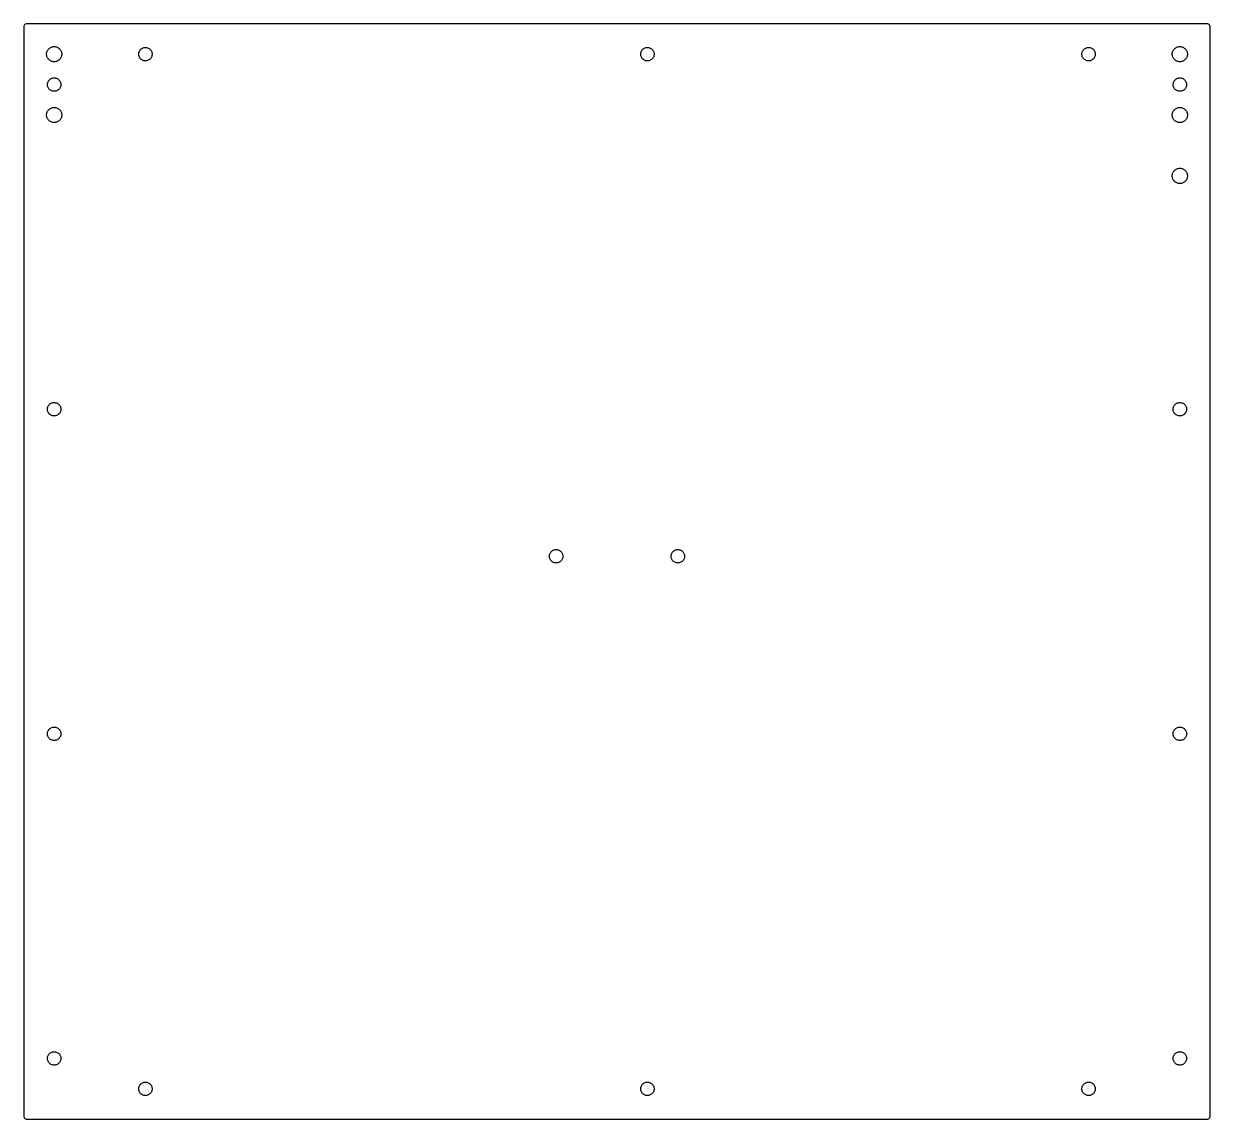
# Model space of a CAD drawing. Header units: metres. Extents: x -195 to 195, y -180 to 180.
import ezdxf

# ---------------------------------------------------------------- set-up
doc = ezdxf.new("R2010")
doc.units = ezdxf.units.M

msp = doc.modelspace()

# ---------------------------------------------------------------- linework, layer by layer
for p, q in [((-194.901, 179.434), (-194.975, 179.223)), ((-194.782, 179.623), (-194.901, 179.434)), ((-194.623, 179.782), (-194.782, 179.623)), ((-194.434, 179.901), (-194.623, 179.782)), ((-194.223, 179.975), (-194.434, 179.901)), ((-194, 180), (-194.223, 179.975)), ((194, 180), (-194, 180)), ((194.223, 179.975), (194, 180)), ((194.434, 179.901), (194.223, 179.975)), ((194.623, 179.782), (194.434, 179.901)), ((194.782, 179.623), (194.623, 179.782)), ((194.901, 179.434), (194.782, 179.623)), ((194.975, 179.223), (194.901, 179.434)), ((-194.975, 179.223), (-195, 179)), ((-195, 179), (-195, -179)), ((195, 179), (194.975, 179.223)), ((195, -179), (195, 179)), ((-187.023, 171.469), (-186.858, 171.673)), ((-186.858, 171.673), (-186.673, 171.858)), ((-186.673, 171.858), (-186.469, 172.023)), ((-186.469, 172.023), (-186.25, 172.165)), ((-186.25, 172.165), (-186.017, 172.284)), ((-186.017, 172.284), (-185.773, 172.378)), ((-185.773, 172.378), (-185.52, 172.445)), ((-185.52, 172.445), (-185.261, 172.486)), ((-185.261, 172.486), (-185, 172.5)), ((-185, 172.5), (-184.739, 172.486)), ((-184.739, 172.486), (-184.48, 172.445)), ((-184.48, 172.445), (-184.227, 172.378)), ((-184.227, 172.378), (-183.983, 172.284)), ((-183.983, 172.284), (-183.75, 172.165)), ((-183.75, 172.165), (-183.531, 172.023)), ((-183.531, 172.023), (-183.327, 171.858)), ((-183.327, 171.858), (-183.142, 171.673)), ((-183.142, 171.673), (-182.977, 171.469)), ((-156.556, 171.556), (-156.372, 171.72)), ((-156.372, 171.72), (-156.17, 171.863)), ((-156.17, 171.863), (-155.955, 171.982)), ((-155.955, 171.982), (-155.727, 172.077)), ((-155.727, 172.077), (-155.49, 172.145)), ((-155.49, 172.145), (-155.246, 172.186)), ((-155.246, 172.186), (-155, 172.2)), ((-155, 172.2), (-154.754, 172.186)), ((-154.754, 172.186), (-154.51, 172.145)), ((-154.51, 172.145), (-154.273, 172.077)), ((-154.273, 172.077), (-154.045, 171.982)), ((-154.045, 171.982), (-153.83, 171.863)), ((-153.83, 171.863), (-153.628, 171.72)), ((-153.628, 171.72), (-153.444, 171.556)), ((8.44435, 171.556), (8.62831, 171.72)), ((8.62831, 171.72), (8.82953, 171.863)), ((8.82953, 171.863), (9.04544, 171.982)), ((9.04544, 171.982), (9.27338, 172.077)), ((9.27338, 172.077), (9.51045, 172.145)), ((9.51045, 172.145), (9.75368, 172.186)), ((9.75368, 172.186), (10, 172.2)), ((10, 172.2), (10.2463, 172.186)), ((10.2463, 172.186), (10.4895, 172.145)), ((10.4895, 172.145), (10.7266, 172.077)), ((10.7266, 172.077), (10.9545, 171.982)), ((10.9545, 171.982), (11.1705, 171.863)), ((11.1705, 171.863), (11.3717, 171.72)), ((11.3717, 171.72), (11.5556, 171.556)), ((153.444, 171.556), (153.628, 171.72)), ((153.628, 171.72), (153.83, 171.863)), ((153.83, 171.863), (154.045, 171.982)), ((154.045, 171.982), (154.273, 172.077)), ((154.273, 172.077), (154.51, 172.145)), ((154.51, 172.145), (154.754, 172.186)), ((154.754, 172.186), (155, 172.2)), ((155, 172.2), (155.246, 172.186)), ((155.246, 172.186), (155.49, 172.145)), ((155.49, 172.145), (155.727, 172.077)), ((155.727, 172.077), (155.955, 171.982)), ((155.955, 171.982), (156.17, 171.863)), ((156.17, 171.863), (156.372, 171.72)), ((156.372, 171.72), (156.556, 171.556)), ((182.977, 171.469), (183.142, 171.673)), ((183.142, 171.673), (183.327, 171.858)), ((183.327, 171.858), (183.531, 172.023)), ((183.531, 172.023), (183.75, 172.165)), ((183.75, 172.165), (183.983, 172.284)), ((183.983, 172.284), (184.227, 172.378)), ((184.227, 172.378), (184.48, 172.445)), ((184.48, 172.445), (184.739, 172.486)), ((184.739, 172.486), (185, 172.5)), ((185, 172.5), (185.261, 172.486)), ((185.261, 172.486), (185.52, 172.445)), ((185.52, 172.445), (185.773, 172.378)), ((185.773, 172.378), (186.017, 172.284)), ((186.017, 172.284), (186.25, 172.165)), ((186.25, 172.165), (186.469, 172.023)), ((186.469, 172.023), (186.673, 171.858)), ((186.673, 171.858), (186.858, 171.673)), ((186.858, 171.673), (187.023, 171.469)), ((-187.5, 170), (-187.486, 170.261)), ((-187.486, 169.739), (-187.5, 170)), ((-187.486, 170.261), (-187.445, 170.52)), ((-187.445, 169.48), (-187.486, 169.739)), ((-187.445, 170.52), (-187.378, 170.773)), ((-187.378, 169.227), (-187.445, 169.48)), ((-187.378, 170.773), (-187.284, 171.017)), ((-187.284, 168.983), (-187.378, 169.227)), ((-187.284, 171.017), (-187.165, 171.25)), ((-187.165, 168.75), (-187.284, 168.983)), ((-187.165, 171.25), (-187.023, 171.469)), ((-187.023, 168.531), (-187.165, 168.75)), ((-186.858, 168.327), (-187.023, 168.531)), ((-186.673, 168.142), (-186.858, 168.327)), ((-186.469, 167.977), (-186.673, 168.142)), ((-186.25, 167.835), (-186.469, 167.977)), ((-186.017, 167.716), (-186.25, 167.835)), ((-185.773, 167.622), (-186.017, 167.716)), ((-183.983, 167.716), (-184.227, 167.622)), ((-183.75, 167.835), (-183.983, 167.716)), ((-183.531, 167.977), (-183.75, 167.835)), ((-183.327, 168.142), (-183.531, 167.977)), ((-183.142, 168.327), (-183.327, 168.142)), ((-182.977, 168.531), (-183.142, 168.327)), ((-182.977, 171.469), (-182.835, 171.25)), ((-182.835, 168.75), (-182.977, 168.531)), ((-182.835, 171.25), (-182.716, 171.017)), ((-182.716, 168.983), (-182.835, 168.75)), ((-182.716, 171.017), (-182.622, 170.773)), ((-182.622, 169.227), (-182.716, 168.983)), ((-182.622, 170.773), (-182.555, 170.52)), ((-182.555, 169.48), (-182.622, 169.227)), ((-182.555, 170.52), (-182.514, 170.261)), ((-182.514, 169.739), (-182.555, 169.48)), ((-182.514, 170.261), (-182.5, 170)), ((-182.5, 170), (-182.514, 169.739)), ((-157.2, 170), (-157.186, 170.246)), ((-157.186, 169.754), (-157.2, 170)), ((-157.186, 170.246), (-157.145, 170.49)), ((-157.145, 169.51), (-157.186, 169.754)), ((-157.145, 170.49), (-157.077, 170.727)), ((-157.077, 169.273), (-157.145, 169.51)), ((-157.077, 170.727), (-156.982, 170.955)), ((-156.982, 169.045), (-157.077, 169.273)), ((-156.982, 170.955), (-156.863, 171.17)), ((-156.863, 168.83), (-156.982, 169.045)), ((-156.863, 171.17), (-156.72, 171.372)), ((-156.72, 168.628), (-156.863, 168.83)), ((-156.72, 171.372), (-156.556, 171.556)), ((-156.556, 168.444), (-156.72, 168.628)), ((-156.372, 168.28), (-156.556, 168.444)), ((-156.17, 168.137), (-156.372, 168.28)), ((-155.955, 168.018), (-156.17, 168.137)), ((-155.727, 167.923), (-155.955, 168.018)), ((-155.49, 167.855), (-155.727, 167.923)), ((-155.246, 167.814), (-155.49, 167.855)), ((-155, 167.8), (-155.246, 167.814)), ((-154.754, 167.814), (-155, 167.8)), ((-154.51, 167.855), (-154.754, 167.814)), ((-154.273, 167.923), (-154.51, 167.855)), ((-154.045, 168.018), (-154.273, 167.923)), ((-153.83, 168.137), (-154.045, 168.018)), ((-153.628, 168.28), (-153.83, 168.137)), ((-153.444, 168.444), (-153.628, 168.28)), ((-153.444, 171.556), (-153.28, 171.372)), ((-153.28, 168.628), (-153.444, 168.444)), ((-153.28, 171.372), (-153.137, 171.17)), ((-153.137, 168.83), (-153.28, 168.628)), ((-153.137, 171.17), (-153.018, 170.955)), ((-153.018, 169.045), (-153.137, 168.83)), ((-153.018, 170.955), (-152.923, 170.727)), ((-152.923, 169.273), (-153.018, 169.045)), ((-152.923, 170.727), (-152.855, 170.49)), ((-152.855, 169.51), (-152.923, 169.273)), ((-152.855, 170.49), (-152.814, 170.246)), ((-152.814, 169.754), (-152.855, 169.51)), ((-152.814, 170.246), (-152.8, 170)), ((-152.8, 170), (-152.814, 169.754)), ((7.79999, 170), (7.81383, 170.246)), ((7.81383, 169.754), (7.79999, 170)), ((7.81383, 170.246), (7.85515, 170.49)), ((7.85515, 169.51), (7.81383, 169.754)), ((7.85515, 170.49), (7.92345, 170.727)), ((7.92345, 169.273), (7.85515, 169.51)), ((7.92345, 170.727), (8.01787, 170.955)), ((8.01787, 169.045), (7.92345, 169.273)), ((8.01787, 170.955), (8.13719, 171.17)), ((8.13719, 168.83), (8.01787, 169.045)), ((8.13719, 171.17), (8.27997, 171.372)), ((8.27997, 168.628), (8.13719, 168.83)), ((8.27997, 171.372), (8.44435, 171.556)), ((8.44435, 168.444), (8.27997, 168.628)), ((8.62831, 168.28), (8.44435, 168.444)), ((8.82953, 168.137), (8.62831, 168.28)), ((9.04544, 168.018), (8.82953, 168.137)), ((9.27338, 167.923), (9.04544, 168.018)), ((9.51045, 167.855), (9.27338, 167.923)), ((9.75368, 167.814), (9.51045, 167.855)), ((10, 167.8), (9.75368, 167.814)), ((10.2463, 167.814), (10, 167.8)), ((10.4895, 167.855), (10.2463, 167.814)), ((10.7266, 167.923), (10.4895, 167.855)), ((10.9545, 168.018), (10.7266, 167.923)), ((11.1705, 168.137), (10.9545, 168.018)), ((11.3717, 168.28), (11.1705, 168.137)), ((11.5556, 168.444), (11.3717, 168.28)), ((11.5556, 171.556), (11.72, 171.372)), ((11.72, 168.628), (11.5556, 168.444)), ((11.72, 171.372), (11.8628, 171.17)), ((11.8628, 168.83), (11.72, 168.628)), ((11.8628, 171.17), (11.9821, 170.955)), ((11.9821, 169.045), (11.8628, 168.83)), ((11.9821, 170.955), (12.0765, 170.727)), ((12.0765, 169.273), (11.9821, 169.045)), ((12.0765, 170.727), (12.1448, 170.49)), ((12.1448, 169.51), (12.0765, 169.273)), ((12.1448, 170.49), (12.1862, 170.246)), ((12.1862, 169.754), (12.1448, 169.51)), ((12.1862, 170.246), (12.2, 170)), ((12.2, 170), (12.1862, 169.754)), ((152.8, 170), (152.814, 170.246)), ((152.814, 169.754), (152.8, 170)), ((152.814, 170.246), (152.855, 170.49)), ((152.855, 169.51), (152.814, 169.754)), ((152.855, 170.49), (152.923, 170.727)), ((152.923, 169.273), (152.855, 169.51)), ((152.923, 170.727), (153.018, 170.955)), ((153.018, 169.045), (152.923, 169.273)), ((153.018, 170.955), (153.137, 171.17)), ((153.137, 168.83), (153.018, 169.045)), ((153.137, 171.17), (153.28, 171.372)), ((153.28, 168.628), (153.137, 168.83)), ((153.28, 171.372), (153.444, 171.556)), ((153.444, 168.444), (153.28, 168.628)), ((153.628, 168.28), (153.444, 168.444)), ((153.83, 168.137), (153.628, 168.28)), ((154.045, 168.018), (153.83, 168.137)), ((154.273, 167.923), (154.045, 168.018)), ((154.51, 167.855), (154.273, 167.923)), ((154.754, 167.814), (154.51, 167.855)), ((155, 167.8), (154.754, 167.814)), ((155.246, 167.814), (155, 167.8)), ((155.49, 167.855), (155.246, 167.814)), ((155.727, 167.923), (155.49, 167.855)), ((155.955, 168.018), (155.727, 167.923)), ((156.17, 168.137), (155.955, 168.018)), ((156.372, 168.28), (156.17, 168.137)), ((156.556, 168.444), (156.372, 168.28)), ((156.556, 171.556), (156.72, 171.372)), ((156.72, 168.628), (156.556, 168.444)), ((156.72, 171.372), (156.863, 171.17)), ((156.863, 168.83), (156.72, 168.628)), ((156.863, 171.17), (156.982, 170.955)), ((156.982, 169.045), (156.863, 168.83)), ((156.982, 170.955), (157.077, 170.727)), ((157.077, 169.273), (156.982, 169.045)), ((157.077, 170.727), (157.145, 170.49)), ((157.145, 169.51), (157.077, 169.273)), ((157.145, 170.49), (157.186, 170.246)), ((157.186, 169.754), (157.145, 169.51)), ((157.186, 170.246), (157.2, 170)), ((157.2, 170), (157.186, 169.754)), ((182.5, 170), (182.514, 170.261)), ((182.514, 169.739), (182.5, 170)), ((182.514, 170.261), (182.555, 170.52)), ((182.555, 169.48), (182.514, 169.739)), ((182.555, 170.52), (182.622, 170.773)), ((182.622, 169.227), (182.555, 169.48)), ((182.622, 170.773), (182.716, 171.017)), ((182.716, 168.983), (182.622, 169.227)), ((182.716, 171.017), (182.835, 171.25)), ((182.835, 168.75), (182.716, 168.983)), ((182.835, 171.25), (182.977, 171.469)), ((182.977, 168.531), (182.835, 168.75)), ((183.142, 168.327), (182.977, 168.531)), ((183.327, 168.142), (183.142, 168.327)), ((183.531, 167.977), (183.327, 168.142)), ((183.75, 167.835), (183.531, 167.977)), ((183.983, 167.716), (183.75, 167.835)), ((184.227, 167.622), (183.983, 167.716)), ((186.017, 167.716), (185.773, 167.622)), ((186.25, 167.835), (186.017, 167.716)), ((186.469, 167.977), (186.25, 167.835)), ((186.673, 168.142), (186.469, 167.977)), ((186.858, 168.327), (186.673, 168.142)), ((187.023, 168.531), (186.858, 168.327)), ((187.023, 171.469), (187.165, 171.25)), ((187.165, 168.75), (187.023, 168.531)), ((187.165, 171.25), (187.284, 171.017)), ((187.284, 168.983), (187.165, 168.75)), ((187.284, 171.017), (187.378, 170.773)), ((187.378, 169.227), (187.284, 168.983)), ((187.378, 170.773), (187.445, 170.52)), ((187.445, 169.48), (187.378, 169.227)), ((187.445, 170.52), (187.486, 170.261)), ((187.486, 169.739), (187.445, 169.48)), ((187.486, 170.261), (187.5, 170)), ((187.5, 170), (187.486, 169.739)), ((-185.52, 167.555), (-185.773, 167.622)), ((-185.261, 167.514), (-185.52, 167.555)), ((-185, 167.5), (-185.261, 167.514)), ((-184.739, 167.514), (-185, 167.5)), ((-184.48, 167.555), (-184.739, 167.514)), ((-184.227, 167.622), (-184.48, 167.555)), ((184.48, 167.555), (184.227, 167.622)), ((184.739, 167.514), (184.48, 167.555)), ((185, 167.5), (184.739, 167.514)), ((185.261, 167.514), (185, 167.5)), ((185.52, 167.555), (185.261, 167.514)), ((185.773, 167.622), (185.52, 167.555)), ((-187.2, 160), (-187.186, 160.246)), ((-187.186, 159.754), (-187.2, 160)), ((-187.186, 160.246), (-187.145, 160.49)), ((-187.145, 160.49), (-187.077, 160.727)), ((-187.077, 160.727), (-186.982, 160.955)), ((-186.982, 160.955), (-186.863, 161.17)), ((-186.863, 161.17), (-186.72, 161.372)), ((-186.72, 161.372), (-186.556, 161.556)), ((-186.556, 161.556), (-186.372, 161.72)), ((-186.372, 161.72), (-186.17, 161.863)), ((-186.17, 161.863), (-185.955, 161.982)), ((-185.955, 161.982), (-185.727, 162.077)), ((-185.727, 162.077), (-185.49, 162.145)), ((-185.49, 162.145), (-185.246, 162.186)), ((-185.246, 162.186), (-185, 162.2)), ((-185, 162.2), (-184.754, 162.186)), ((-184.754, 162.186), (-184.51, 162.145)), ((-184.51, 162.145), (-184.273, 162.077)), ((-184.273, 162.077), (-184.045, 161.982)), ((-184.045, 161.982), (-183.83, 161.863)), ((-183.83, 161.863), (-183.628, 161.72)), ((-183.628, 161.72), (-183.444, 161.556)), ((-183.444, 161.556), (-183.28, 161.372)), ((-183.28, 161.372), (-183.137, 161.17)), ((-183.137, 161.17), (-183.018, 160.955)), ((-183.018, 160.955), (-182.923, 160.727)), ((-182.923, 160.727), (-182.855, 160.49)), ((-182.855, 160.49), (-182.814, 160.246)), ((-182.814, 160.246), (-182.8, 160)), ((-182.8, 160), (-182.814, 159.754)), ((182.8, 160), (182.814, 160.246)), ((182.814, 159.754), (182.8, 160)), ((182.814, 160.246), (182.855, 160.49)), ((182.855, 160.49), (182.923, 160.727)), ((182.923, 160.727), (183.018, 160.955)), ((183.018, 160.955), (183.137, 161.17)), ((183.137, 161.17), (183.28, 161.372)), ((183.28, 161.372), (183.444, 161.556)), ((183.444, 161.556), (183.628, 161.72)), ((183.628, 161.72), (183.83, 161.863)), ((183.83, 161.863), (184.045, 161.982)), ((184.045, 161.982), (184.273, 162.077)), ((184.273, 162.077), (184.51, 162.145)), ((184.51, 162.145), (184.754, 162.186)), ((184.754, 162.186), (185, 162.2)), ((185, 162.2), (185.246, 162.186)), ((185.246, 162.186), (185.49, 162.145)), ((185.49, 162.145), (185.727, 162.077)), ((185.727, 162.077), (185.955, 161.982)), ((185.955, 161.982), (186.17, 161.863)), ((186.17, 161.863), (186.372, 161.72)), ((186.372, 161.72), (186.556, 161.556)), ((186.556, 161.556), (186.72, 161.372)), ((186.72, 161.372), (186.863, 161.17)), ((186.863, 161.17), (186.982, 160.955)), ((186.982, 160.955), (187.077, 160.727)), ((187.077, 160.727), (187.145, 160.49)), ((187.145, 160.49), (187.186, 160.246)), ((187.186, 160.246), (187.2, 160)), ((187.2, 160), (187.186, 159.754)), ((-187.145, 159.51), (-187.186, 159.754)), ((-187.077, 159.273), (-187.145, 159.51)), ((-186.982, 159.045), (-187.077, 159.273)), ((-186.863, 158.83), (-186.982, 159.045)), ((-186.72, 158.628), (-186.863, 158.83)), ((-186.556, 158.444), (-186.72, 158.628)), ((-186.372, 158.28), (-186.556, 158.444)), ((-186.17, 158.137), (-186.372, 158.28)), ((-185.955, 158.018), (-186.17, 158.137)), ((-185.727, 157.923), (-185.955, 158.018)), ((-185.49, 157.855), (-185.727, 157.923)), ((-185.246, 157.814), (-185.49, 157.855)), ((-185, 157.8), (-185.246, 157.814)), ((-184.754, 157.814), (-185, 157.8)), ((-184.51, 157.855), (-184.754, 157.814)), ((-184.273, 157.923), (-184.51, 157.855)), ((-184.045, 158.018), (-184.273, 157.923)), ((-183.83, 158.137), (-184.045, 158.018)), ((-183.628, 158.28), (-183.83, 158.137)), ((-183.444, 158.444), (-183.628, 158.28)), ((-183.28, 158.628), (-183.444, 158.444)), ((-183.137, 158.83), (-183.28, 158.628)), ((-183.018, 159.045), (-183.137, 158.83)), ((-182.923, 159.273), (-183.018, 159.045)), ((-182.855, 159.51), (-182.923, 159.273)), ((-182.814, 159.754), (-182.855, 159.51)), ((182.855, 159.51), (182.814, 159.754)), ((182.923, 159.273), (182.855, 159.51)), ((183.018, 159.045), (182.923, 159.273)), ((183.137, 158.83), (183.018, 159.045)), ((183.28, 158.628), (183.137, 158.83)), ((183.444, 158.444), (183.28, 158.628)), ((183.628, 158.28), (183.444, 158.444)), ((183.83, 158.137), (183.628, 158.28)), ((184.045, 158.018), (183.83, 158.137)), ((184.273, 157.923), (184.045, 158.018)), ((184.51, 157.855), (184.273, 157.923)), ((184.754, 157.814), (184.51, 157.855)), ((185, 157.8), (184.754, 157.814)), ((185.246, 157.814), (185, 157.8)), ((185.49, 157.855), (185.246, 157.814)), ((185.727, 157.923), (185.49, 157.855)), ((185.955, 158.018), (185.727, 157.923)), ((186.17, 158.137), (185.955, 158.018)), ((186.372, 158.28), (186.17, 158.137)), ((186.556, 158.444), (186.372, 158.28)), ((186.72, 158.628), (186.556, 158.444)), ((186.863, 158.83), (186.72, 158.628)), ((186.982, 159.045), (186.863, 158.83)), ((187.077, 159.273), (186.982, 159.045)), ((187.145, 159.51), (187.077, 159.273)), ((187.186, 159.754), (187.145, 159.51)), ((-186.469, 152.023), (-186.25, 152.165)), ((-186.25, 152.165), (-186.017, 152.284)), ((-186.017, 152.284), (-185.773, 152.378)), ((-185.773, 152.378), (-185.52, 152.445)), ((-185.52, 152.445), (-185.261, 152.486)), ((-185.261, 152.486), (-185, 152.5)), ((-185, 152.5), (-184.739, 152.486)), ((-184.739, 152.486), (-184.48, 152.445)), ((-184.48, 152.445), (-184.227, 152.378)), ((-184.227, 152.378), (-183.983, 152.284)), ((-183.983, 152.284), (-183.75, 152.165)), ((-183.75, 152.165), (-183.531, 152.023)), ((183.531, 152.023), (183.75, 152.165)), ((183.75, 152.165), (183.983, 152.284)), ((183.983, 152.284), (184.227, 152.378)), ((184.227, 152.378), (184.48, 152.445)), ((184.48, 152.445), (184.739, 152.486)), ((184.739, 152.486), (185, 152.5)), ((185, 152.5), (185.261, 152.486)), ((185.261, 152.486), (185.52, 152.445)), ((185.52, 152.445), (185.773, 152.378)), ((185.773, 152.378), (186.017, 152.284)), ((186.017, 152.284), (186.25, 152.165)), ((186.25, 152.165), (186.469, 152.023)), ((-187.5, 150), (-187.486, 150.261)), ((-187.486, 149.739), (-187.5, 150)), ((-187.486, 150.261), (-187.445, 150.52)), ((-187.445, 149.48), (-187.486, 149.739)), ((-187.445, 150.52), (-187.378, 150.773)), ((-187.378, 149.227), (-187.445, 149.48)), ((-187.378, 150.773), (-187.284, 151.017)), ((-187.284, 148.983), (-187.378, 149.227)), ((-187.284, 151.017), (-187.165, 151.25)), ((-187.165, 148.75), (-187.284, 148.983)), ((-187.165, 151.25), (-187.023, 151.469)), ((-187.023, 148.531), (-187.165, 148.75)), ((-187.023, 151.469), (-186.858, 151.673)), ((-186.858, 148.327), (-187.023, 148.531)), ((-186.858, 151.673), (-186.673, 151.858)), ((-186.673, 148.142), (-186.858, 148.327)), ((-186.673, 151.858), (-186.469, 152.023)), ((-183.531, 152.023), (-183.327, 151.858)), ((-183.327, 151.858), (-183.142, 151.673)), ((-183.142, 148.327), (-183.327, 148.142)), ((-183.142, 151.673), (-182.977, 151.469)), ((-182.977, 148.531), (-183.142, 148.327)), ((-182.977, 151.469), (-182.835, 151.25)), ((-182.835, 148.75), (-182.977, 148.531)), ((-182.835, 151.25), (-182.716, 151.017)), ((-182.716, 148.983), (-182.835, 148.75)), ((-182.716, 151.017), (-182.622, 150.773)), ((-182.622, 149.227), (-182.716, 148.983)), ((-182.622, 150.773), (-182.555, 150.52)), ((-182.555, 149.48), (-182.622, 149.227)), ((-182.555, 150.52), (-182.514, 150.261)), ((-182.514, 149.739), (-182.555, 149.48)), ((-182.514, 150.261), (-182.5, 150)), ((-182.5, 150), (-182.514, 149.739)), ((182.5, 150), (182.514, 150.261)), ((182.514, 149.739), (182.5, 150)), ((182.514, 150.261), (182.555, 150.52)), ((182.555, 149.48), (182.514, 149.739)), ((182.555, 150.52), (182.622, 150.773)), ((182.622, 149.227), (182.555, 149.48)), ((182.622, 150.773), (182.716, 151.017)), ((182.716, 148.983), (182.622, 149.227)), ((182.716, 151.017), (182.835, 151.25)), ((182.835, 148.75), (182.716, 148.983)), ((182.835, 151.25), (182.977, 151.469)), ((182.977, 148.531), (182.835, 148.75)), ((182.977, 151.469), (183.142, 151.673)), ((183.142, 148.327), (182.977, 148.531)), ((183.142, 151.673), (183.327, 151.858)), ((183.327, 148.142), (183.142, 148.327)), ((183.327, 151.858), (183.531, 152.023)), ((186.469, 152.023), (186.673, 151.858)), ((186.673, 151.858), (186.858, 151.673)), ((186.858, 148.327), (186.673, 148.142)), ((186.858, 151.673), (187.023, 151.469)), ((187.023, 148.531), (186.858, 148.327)), ((187.023, 151.469), (187.165, 151.25)), ((187.165, 148.75), (187.023, 148.531)), ((187.165, 151.25), (187.284, 151.017)), ((187.284, 148.983), (187.165, 148.75)), ((187.284, 151.017), (187.378, 150.773)), ((187.378, 149.227), (187.284, 148.983)), ((187.378, 150.773), (187.445, 150.52)), ((187.445, 149.48), (187.378, 149.227)), ((187.445, 150.52), (187.486, 150.261)), ((187.486, 149.739), (187.445, 149.48)), ((187.486, 150.261), (187.5, 150)), ((187.5, 150), (187.486, 149.739)), ((-186.469, 147.977), (-186.673, 148.142)), ((-186.25, 147.835), (-186.469, 147.977)), ((-186.017, 147.716), (-186.25, 147.835)), ((-185.773, 147.622), (-186.017, 147.716)), ((-185.52, 147.555), (-185.773, 147.622)), ((-185.261, 147.514), (-185.52, 147.555)), ((-185, 147.5), (-185.261, 147.514)), ((-184.739, 147.514), (-185, 147.5)), ((-184.48, 147.555), (-184.739, 147.514)), ((-184.227, 147.622), (-184.48, 147.555)), ((-183.983, 147.716), (-184.227, 147.622)), ((-183.75, 147.835), (-183.983, 147.716)), ((-183.531, 147.977), (-183.75, 147.835)), ((-183.327, 148.142), (-183.531, 147.977)), ((183.531, 147.977), (183.327, 148.142)), ((183.75, 147.835), (183.531, 147.977)), ((183.983, 147.716), (183.75, 147.835)), ((184.227, 147.622), (183.983, 147.716)), ((184.48, 147.555), (184.227, 147.622)), ((184.739, 147.514), (184.48, 147.555)), ((185, 147.5), (184.739, 147.514)), ((185.261, 147.514), (185, 147.5)), ((185.52, 147.555), (185.261, 147.514)), ((185.773, 147.622), (185.52, 147.555)), ((186.017, 147.716), (185.773, 147.622)), ((186.25, 147.835), (186.017, 147.716)), ((186.469, 147.977), (186.25, 147.835)), ((186.673, 148.142), (186.469, 147.977)), ((182.5, 130), (182.514, 130.261)), ((182.514, 129.739), (182.5, 130)), ((182.514, 130.261), (182.555, 130.52)), ((182.555, 129.48), (182.514, 129.739)), ((182.555, 130.52), (182.622, 130.773)), ((182.622, 129.227), (182.555, 129.48)), ((182.622, 130.773), (182.716, 131.017)), ((182.716, 128.983), (182.622, 129.227)), ((182.716, 131.017), (182.835, 131.25)), ((182.835, 128.75), (182.716, 128.983)), ((182.835, 131.25), (182.977, 131.469)), ((182.977, 128.531), (182.835, 128.75)), ((182.977, 131.469), (183.142, 131.673)), ((183.142, 131.673), (183.327, 131.858)), ((183.327, 131.858), (183.531, 132.023)), ((183.531, 132.023), (183.75, 132.165)), ((183.75, 132.165), (183.983, 132.284)), ((183.983, 132.284), (184.227, 132.378)), ((184.227, 132.378), (184.48, 132.445)), ((184.48, 132.445), (184.739, 132.486)), ((184.739, 132.486), (185, 132.5)), ((185, 132.5), (185.261, 132.486)), ((185.261, 132.486), (185.52, 132.445)), ((185.52, 132.445), (185.773, 132.378)), ((185.773, 132.378), (186.017, 132.284)), ((186.017, 132.284), (186.25, 132.165)), ((186.25, 132.165), (186.469, 132.023)), ((186.469, 132.023), (186.673, 131.858)), ((186.673, 131.858), (186.858, 131.673)), ((186.858, 131.673), (187.023, 131.469)), ((187.023, 131.469), (187.165, 131.25)), ((187.165, 128.75), (187.023, 128.531)), ((187.165, 131.25), (187.284, 131.017)), ((187.284, 128.983), (187.165, 128.75)), ((187.284, 131.017), (187.378, 130.773)), ((187.378, 129.227), (187.284, 128.983)), ((187.378, 130.773), (187.445, 130.52)), ((187.445, 129.48), (187.378, 129.227)), ((187.445, 130.52), (187.486, 130.261)), ((187.486, 129.739), (187.445, 129.48)), ((187.486, 130.261), (187.5, 130)), ((187.5, 130), (187.486, 129.739)), ((183.142, 128.327), (182.977, 128.531)), ((183.327, 128.142), (183.142, 128.327)), ((183.531, 127.977), (183.327, 128.142)), ((183.75, 127.835), (183.531, 127.977)), ((183.983, 127.716), (183.75, 127.835)), ((184.227, 127.622), (183.983, 127.716)), ((184.48, 127.555), (184.227, 127.622)), ((184.739, 127.514), (184.48, 127.555)), ((185, 127.5), (184.739, 127.514)), ((185.261, 127.514), (185, 127.5)), ((185.52, 127.555), (185.261, 127.514)), ((185.773, 127.622), (185.52, 127.555)), ((186.017, 127.716), (185.773, 127.622)), ((186.25, 127.835), (186.017, 127.716)), ((186.469, 127.977), (186.25, 127.835)), ((186.673, 128.142), (186.469, 127.977)), ((186.858, 128.327), (186.673, 128.142)), ((187.023, 128.531), (186.858, 128.327)), ((-186.863, 54.5038), (-186.72, 54.705)), ((-186.72, 54.705), (-186.556, 54.889)), ((-186.556, 54.889), (-186.372, 55.0534)), ((-186.372, 55.0534), (-186.17, 55.1961)), ((-186.17, 55.1961), (-185.955, 55.3155)), ((-185.955, 55.3155), (-185.727, 55.4099)), ((-185.727, 55.4099), (-185.49, 55.4782)), ((-185.49, 55.4782), (-185.246, 55.5195)), ((-185.246, 55.5195), (-185, 55.5333)), ((-185, 55.5333), (-184.754, 55.5195)), ((-184.754, 55.5195), (-184.51, 55.4782)), ((-184.51, 55.4782), (-184.273, 55.4099)), ((-184.273, 55.4099), (-184.045, 55.3155)), ((-184.045, 55.3155), (-183.83, 55.1961)), ((-183.83, 55.1961), (-183.628, 55.0534)), ((-183.628, 55.0534), (-183.444, 54.889)), ((-183.444, 54.889), (-183.28, 54.705)), ((-183.28, 54.705), (-183.137, 54.5038)), ((183.137, 54.5038), (183.28, 54.705)), ((183.28, 54.705), (183.444, 54.889)), ((183.444, 54.889), (183.628, 55.0534)), ((183.628, 55.0534), (183.83, 55.1961)), ((183.83, 55.1961), (184.045, 55.3155)), ((184.045, 55.3155), (184.273, 55.4099)), ((184.273, 55.4099), (184.51, 55.4782)), ((184.51, 55.4782), (184.754, 55.5195)), ((184.754, 55.5195), (185, 55.5333)), ((185, 55.5333), (185.246, 55.5195)), ((185.246, 55.5195), (185.49, 55.4782)), ((185.49, 55.4782), (185.727, 55.4099)), ((185.727, 55.4099), (185.955, 55.3155)), ((185.955, 55.3155), (186.17, 55.1961)), ((186.17, 55.1961), (186.372, 55.0534)), ((186.372, 55.0534), (186.556, 54.889)), ((186.556, 54.889), (186.72, 54.705)), ((186.72, 54.705), (186.863, 54.5038)), ((-187.2, 53.3333), (-187.186, 53.5797)), ((-187.186, 53.087), (-187.2, 53.3333)), ((-187.186, 53.5797), (-187.145, 53.8229)), ((-187.145, 52.8438), (-187.186, 53.087)), ((-187.145, 53.8229), (-187.077, 54.0599)), ((-187.077, 52.6067), (-187.145, 52.8438)), ((-187.077, 54.0599), (-186.982, 54.2879)), ((-186.982, 52.3788), (-187.077, 52.6067)), ((-186.982, 54.2879), (-186.863, 54.5038)), ((-186.863, 52.1629), (-186.982, 52.3788)), ((-186.72, 51.9617), (-186.863, 52.1629)), ((-186.556, 51.7777), (-186.72, 51.9617)), ((-186.372, 51.6133), (-186.556, 51.7777)), ((-186.17, 51.4705), (-186.372, 51.6133)), ((-185.955, 51.3512), (-186.17, 51.4705)), ((-185.727, 51.2568), (-185.955, 51.3512)), ((-185.49, 51.1885), (-185.727, 51.2568)), ((-185.246, 51.1472), (-185.49, 51.1885)), ((-185, 51.1333), (-185.246, 51.1472)), ((-184.754, 51.1472), (-185, 51.1333)), ((-184.51, 51.1885), (-184.754, 51.1472)), ((-184.273, 51.2568), (-184.51, 51.1885)), ((-184.045, 51.3512), (-184.273, 51.2568)), ((-183.83, 51.4705), (-184.045, 51.3512)), ((-183.628, 51.6133), (-183.83, 51.4705)), ((-183.444, 51.7777), (-183.628, 51.6133)), ((-183.28, 51.9617), (-183.444, 51.7777)), ((-183.137, 52.1629), (-183.28, 51.9617)), ((-183.137, 54.5038), (-183.018, 54.2879)), ((-183.018, 52.3788), (-183.137, 52.1629)), ((-183.018, 54.2879), (-182.923, 54.0599)), ((-182.923, 52.6067), (-183.018, 52.3788)), ((-182.923, 54.0599), (-182.855, 53.8229)), ((-182.855, 52.8438), (-182.923, 52.6067)), ((-182.855, 53.8229), (-182.814, 53.5797)), ((-182.814, 53.087), (-182.855, 52.8438)), ((-182.814, 53.5797), (-182.8, 53.3333)), ((-182.8, 53.3333), (-182.814, 53.087)), ((182.8, 53.3333), (182.814, 53.5797)), ((182.814, 53.087), (182.8, 53.3333)), ((182.814, 53.5797), (182.855, 53.8229)), ((182.855, 52.8438), (182.814, 53.087)), ((182.855, 53.8229), (182.923, 54.0599)), ((182.923, 52.6067), (182.855, 52.8438)), ((182.923, 54.0599), (183.018, 54.2879)), ((183.018, 52.3788), (182.923, 52.6067)), ((183.018, 54.2879), (183.137, 54.5038)), ((183.137, 52.1629), (183.018, 52.3788)), ((183.28, 51.9617), (183.137, 52.1629)), ((183.444, 51.7777), (183.28, 51.9617)), ((183.628, 51.6133), (183.444, 51.7777)), ((183.83, 51.4705), (183.628, 51.6133)), ((184.045, 51.3512), (183.83, 51.4705)), ((184.273, 51.2568), (184.045, 51.3512)), ((184.51, 51.1885), (184.273, 51.2568)), ((184.754, 51.1472), (184.51, 51.1885)), ((185, 51.1333), (184.754, 51.1472)), ((185.246, 51.1472), (185, 51.1333)), ((185.49, 51.1885), (185.246, 51.1472)), ((185.727, 51.2568), (185.49, 51.1885)), ((185.955, 51.3512), (185.727, 51.2568)), ((186.17, 51.4705), (185.955, 51.3512)), ((186.372, 51.6133), (186.17, 51.4705)), ((186.556, 51.7777), (186.372, 51.6133)), ((186.72, 51.9617), (186.556, 51.7777)), ((186.863, 52.1629), (186.72, 51.9617)), ((186.863, 54.5038), (186.982, 54.2879)), ((186.982, 52.3788), (186.863, 52.1629)), ((186.982, 54.2879), (187.077, 54.0599)), ((187.077, 52.6067), (186.982, 52.3788)), ((187.077, 54.0599), (187.145, 53.8229)), ((187.145, 52.8438), (187.077, 52.6067)), ((187.145, 53.8229), (187.186, 53.5797)), ((187.186, 53.087), (187.145, 52.8438)), ((187.186, 53.5797), (187.2, 53.3333)), ((187.2, 53.3333), (187.186, 53.087)), ((-22.2, 5), (-22.1862, 5.24631)), ((-22.1862, 4.75368), (-22.2, 5)), ((-22.1862, 5.24631), (-22.1448, 5.48953)), ((-22.1448, 4.51045), (-22.1862, 4.75368)), ((-22.1448, 5.48953), (-22.0765, 5.72661)), ((-22.0765, 4.27338), (-22.1448, 4.51045)), ((-22.0765, 5.72661), (-21.9821, 5.95454)), ((-21.9821, 4.04544), (-22.0765, 4.27338)), ((-21.9821, 5.95454), (-21.8628, 6.17046)), ((-21.8628, 3.82953), (-21.9821, 4.04544)), ((-21.8628, 6.17046), (-21.72, 6.37167)), ((-21.72, 6.37167), (-21.5556, 6.55563)), ((-21.5556, 6.55563), (-21.3717, 6.72002)), ((-21.3717, 6.72002), (-21.1705, 6.86279)), ((-21.1705, 6.86279), (-20.9545, 6.98212)), ((-20.9545, 6.98212), (-20.7266, 7.07654)), ((-20.7266, 7.07654), (-20.4895, 7.14484)), ((-20.4895, 7.14484), (-20.2463, 7.18616)), ((-20.2463, 7.18616), (-20, 7.2)), ((-20, 7.2), (-19.7537, 7.18616)), ((-19.7537, 7.18616), (-19.5105, 7.14484)), ((-19.5105, 7.14484), (-19.2734, 7.07654)), ((-19.2734, 7.07654), (-19.0454, 6.98212)), ((-19.0454, 6.98212), (-18.8295, 6.86279)), ((-18.8295, 6.86279), (-18.6283, 6.72002)), ((-18.6283, 6.72002), (-18.4444, 6.55563)), ((-18.4444, 6.55563), (-18.28, 6.37167)), ((-18.28, 6.37167), (-18.1372, 6.17046)), ((-18.1372, 6.17046), (-18.0179, 5.95454)), ((-18.0179, 4.04544), (-18.1372, 3.82953)), ((-18.0179, 5.95454), (-17.9234, 5.72661)), ((-17.9234, 4.27338), (-18.0179, 4.04544)), ((-17.9234, 5.72661), (-17.8551, 5.48953)), ((-17.8551, 4.51045), (-17.9234, 4.27338)), ((-17.8551, 5.48953), (-17.8138, 5.24631)), ((-17.8138, 4.75368), (-17.8551, 4.51045)), ((-17.8138, 5.24631), (-17.8, 5)), ((-17.8, 5), (-17.8138, 4.75368)), ((17.8, 5), (17.8138, 5.24631)), ((17.8138, 4.75368), (17.8, 5)), ((17.8138, 5.24631), (17.8551, 5.48953)), ((17.8551, 4.51045), (17.8138, 4.75368)), ((17.8551, 5.48953), (17.9234, 5.72661)), ((17.9234, 4.27338), (17.8551, 4.51045)), ((17.9234, 5.72661), (18.0179, 5.95454)), ((18.0179, 4.04544), (17.9234, 4.27338)), ((18.0179, 5.95454), (18.1372, 6.17046)), ((18.1372, 3.82953), (18.0179, 4.04544)), ((18.1372, 6.17046), (18.28, 6.37167)), ((18.28, 6.37167), (18.4444, 6.55563)), ((18.4444, 6.55563), (18.6283, 6.72002)), ((18.6283, 6.72002), (18.8295, 6.86279)), ((18.8295, 6.86279), (19.0454, 6.98212)), ((19.0454, 6.98212), (19.2734, 7.07654)), ((19.2734, 7.07654), (19.5105, 7.14484)), ((19.5105, 7.14484), (19.7537, 7.18616)), ((19.7537, 7.18616), (20, 7.2)), ((20, 7.2), (20.2463, 7.18616)), ((20.2463, 7.18616), (20.4895, 7.14484)), ((20.4895, 7.14484), (20.7266, 7.07654)), ((20.7266, 7.07654), (20.9545, 6.98212)), ((20.9545, 6.98212), (21.1705, 6.86279)), ((21.1705, 6.86279), (21.3717, 6.72002)), ((21.3717, 6.72002), (21.5556, 6.55563)), ((21.5556, 6.55563), (21.72, 6.37167)), ((21.72, 6.37167), (21.8628, 6.17046)), ((21.8628, 6.17046), (21.9821, 5.95454)), ((21.9821, 4.04544), (21.8628, 3.82953)), ((21.9821, 5.95454), (22.0765, 5.72661)), ((22.0765, 4.27338), (21.9821, 4.04544)), ((22.0765, 5.72661), (22.1448, 5.48953)), ((22.1448, 4.51045), (22.0765, 4.27338)), ((22.1448, 5.48953), (22.1862, 5.24631)), ((22.1862, 4.75368), (22.1448, 4.51045)), ((22.1862, 5.24631), (22.2, 5)), ((22.2, 5), (22.1862, 4.75368)), ((-21.72, 3.62831), (-21.8628, 3.82953)), ((-21.5556, 3.44435), (-21.72, 3.62831)), ((-21.3717, 3.27997), (-21.5556, 3.44435)), ((-21.1705, 3.13719), (-21.3717, 3.27997)), ((-20.9545, 3.01787), (-21.1705, 3.13719)), ((-20.7266, 2.92345), (-20.9545, 3.01787)), ((-20.4895, 2.85515), (-20.7266, 2.92345)), ((-20.2463, 2.81383), (-20.4895, 2.85515)), ((-20, 2.79999), (-20.2463, 2.81383)), ((-19.7537, 2.81383), (-20, 2.79999)), ((-19.5105, 2.85515), (-19.7537, 2.81383)), ((-19.2734, 2.92345), (-19.5105, 2.85515)), ((-19.0454, 3.01787), (-19.2734, 2.92345)), ((-18.8295, 3.13719), (-19.0454, 3.01787)), ((-18.6283, 3.27997), (-18.8295, 3.13719)), ((-18.4444, 3.44435), (-18.6283, 3.27997)), ((-18.28, 3.62831), (-18.4444, 3.44435)), ((-18.1372, 3.82953), (-18.28, 3.62831)), ((18.28, 3.62831), (18.1372, 3.82953)), ((18.4444, 3.44435), (18.28, 3.62831)), ((18.6283, 3.27997), (18.4444, 3.44435)), ((18.8295, 3.13719), (18.6283, 3.27997)), ((19.0454, 3.01787), (18.8295, 3.13719)), ((19.2734, 2.92345), (19.0454, 3.01787)), ((19.5105, 2.85515), (19.2734, 2.92345)), ((19.7537, 2.81383), (19.5105, 2.85515)), ((20, 2.79999), (19.7537, 2.81383)), ((20.2463, 2.81383), (20, 2.79999)), ((20.4895, 2.85515), (20.2463, 2.81383)), ((20.7266, 2.92345), (20.4895, 2.85515)), ((20.9545, 3.01787), (20.7266, 2.92345)), ((21.1705, 3.13719), (20.9545, 3.01787)), ((21.3717, 3.27997), (21.1705, 3.13719)), ((21.5556, 3.44435), (21.3717, 3.27997)), ((21.72, 3.62831), (21.5556, 3.44435)), ((21.8628, 3.82953), (21.72, 3.62831)), ((-187.2, -53.3333), (-187.186, -53.087)), ((-187.186, -53.5797), (-187.2, -53.3333)), ((-187.186, -53.087), (-187.145, -52.8438)), ((-187.145, -53.8229), (-187.186, -53.5797)), ((-187.145, -52.8438), (-187.077, -52.6067)), ((-187.077, -54.0599), (-187.145, -53.8229)), ((-187.077, -52.6067), (-186.982, -52.3788)), ((-186.982, -54.2879), (-187.077, -54.0599)), ((-186.982, -52.3788), (-186.863, -52.1629)), ((-186.863, -54.5038), (-186.982, -54.2879)), ((-186.863, -52.1629), (-186.72, -51.9617)), ((-186.72, -54.705), (-186.863, -54.5038)), ((-186.72, -51.9617), (-186.556, -51.7777)), ((-186.556, -51.7777), (-186.372, -51.6133)), ((-186.372, -51.6133), (-186.17, -51.4705)), ((-186.17, -51.4705), (-185.955, -51.3512)), ((-185.955, -51.3512), (-185.727, -51.2568)), ((-185.727, -51.2568), (-185.49, -51.1885)), ((-185.49, -51.1885), (-185.246, -51.1472)), ((-185.246, -51.1472), (-185, -51.1333)), ((-185, -51.1333), (-184.754, -51.1472)), ((-184.754, -51.1472), (-184.51, -51.1885)), ((-184.51, -51.1885), (-184.273, -51.2568)), ((-184.273, -51.2568), (-184.045, -51.3512)), ((-184.045, -51.3512), (-183.83, -51.4705)), ((-183.83, -51.4705), (-183.628, -51.6133)), ((-183.628, -51.6133), (-183.444, -51.7777)), ((-183.444, -51.7777), (-183.28, -51.9617)), ((-183.28, -51.9617), (-183.137, -52.1629)), ((-183.137, -54.5038), (-183.28, -54.705)), ((-183.137, -52.1629), (-183.018, -52.3788)), ((-183.018, -54.2879), (-183.137, -54.5038)), ((-183.018, -52.3788), (-182.923, -52.6067)), ((-182.923, -54.0599), (-183.018, -54.2879)), ((-182.923, -52.6067), (-182.855, -52.8438)), ((-182.855, -53.8229), (-182.923, -54.0599)), ((-182.855, -52.8438), (-182.814, -53.087)), ((-182.814, -53.5797), (-182.855, -53.8229)), ((-182.814, -53.087), (-182.8, -53.3333)), ((-182.8, -53.3333), (-182.814, -53.5797)), ((182.8, -53.3333), (182.814, -53.087)), ((182.814, -53.5797), (182.8, -53.3333)), ((182.814, -53.087), (182.855, -52.8438)), ((182.855, -53.8229), (182.814, -53.5797)), ((182.855, -52.8438), (182.923, -52.6067)), ((182.923, -54.0599), (182.855, -53.8229)), ((182.923, -52.6067), (183.018, -52.3788)), ((183.018, -54.2879), (182.923, -54.0599)), ((183.018, -52.3788), (183.137, -52.1629)), ((183.137, -54.5038), (183.018, -54.2879)), ((183.137, -52.1629), (183.28, -51.9617)), ((183.28, -54.705), (183.137, -54.5038)), ((183.28, -51.9617), (183.444, -51.7777)), ((183.444, -51.7777), (183.628, -51.6133)), ((183.628, -51.6133), (183.83, -51.4705)), ((183.83, -51.4705), (184.045, -51.3512)), ((184.045, -51.3512), (184.273, -51.2568)), ((184.273, -51.2568), (184.51, -51.1885)), ((184.51, -51.1885), (184.754, -51.1472)), ((184.754, -51.1472), (185, -51.1333)), ((185, -51.1333), (185.246, -51.1472)), ((185.246, -51.1472), (185.49, -51.1885)), ((185.49, -51.1885), (185.727, -51.2568)), ((185.727, -51.2568), (185.955, -51.3512)), ((185.955, -51.3512), (186.17, -51.4705)), ((186.17, -51.4705), (186.372, -51.6133)), ((186.372, -51.6133), (186.556, -51.7777)), ((186.556, -51.7777), (186.72, -51.9617)), ((186.72, -51.9617), (186.863, -52.1629)), ((186.863, -54.5038), (186.72, -54.705)), ((186.863, -52.1629), (186.982, -52.3788)), ((186.982, -54.2879), (186.863, -54.5038)), ((186.982, -52.3788), (187.077, -52.6067)), ((187.077, -54.0599), (186.982, -54.2879)), ((187.077, -52.6067), (187.145, -52.8438)), ((187.145, -53.8229), (187.077, -54.0599)), ((187.145, -52.8438), (187.186, -53.087)), ((187.186, -53.5797), (187.145, -53.8229)), ((187.186, -53.087), (187.2, -53.3333)), ((187.2, -53.3333), (187.186, -53.5797)), ((-186.556, -54.889), (-186.72, -54.705)), ((-186.372, -55.0534), (-186.556, -54.889)), ((-186.17, -55.1961), (-186.372, -55.0534)), ((-185.955, -55.3155), (-186.17, -55.1961)), ((-185.727, -55.4099), (-185.955, -55.3155)), ((-185.49, -55.4782), (-185.727, -55.4099)), ((-185.246, -55.5195), (-185.49, -55.4782)), ((-185, -55.5333), (-185.246, -55.5195)), ((-184.754, -55.5195), (-185, -55.5333)), ((-184.51, -55.4782), (-184.754, -55.5195)), ((-184.273, -55.4099), (-184.51, -55.4782)), ((-184.045, -55.3155), (-184.273, -55.4099)), ((-183.83, -55.1961), (-184.045, -55.3155)), ((-183.628, -55.0534), (-183.83, -55.1961)), ((-183.444, -54.889), (-183.628, -55.0534)), ((-183.28, -54.705), (-183.444, -54.889)), ((183.444, -54.889), (183.28, -54.705)), ((183.628, -55.0534), (183.444, -54.889)), ((183.83, -55.1961), (183.628, -55.0534)), ((184.045, -55.3155), (183.83, -55.1961)), ((184.273, -55.4099), (184.045, -55.3155)), ((184.51, -55.4782), (184.273, -55.4099)), ((184.754, -55.5195), (184.51, -55.4782)), ((185, -55.5333), (184.754, -55.5195)), ((185.246, -55.5195), (185, -55.5333)), ((185.49, -55.4782), (185.246, -55.5195)), ((185.727, -55.4099), (185.49, -55.4782)), ((185.955, -55.3155), (185.727, -55.4099)), ((186.17, -55.1961), (185.955, -55.3155)), ((186.372, -55.0534), (186.17, -55.1961)), ((186.556, -54.889), (186.372, -55.0534)), ((186.72, -54.705), (186.556, -54.889)), ((-187.2, -160), (-187.186, -159.754)), ((-187.186, -159.754), (-187.145, -159.51)), ((-187.145, -159.51), (-187.077, -159.273)), ((-187.077, -159.273), (-186.982, -159.045)), ((-186.982, -159.045), (-186.863, -158.83)), ((-186.863, -158.83), (-186.72, -158.628)), ((-186.72, -158.628), (-186.556, -158.444)), ((-186.556, -158.444), (-186.372, -158.28)), ((-186.372, -158.28), (-186.17, -158.137)), ((-186.17, -158.137), (-185.955, -158.018)), ((-185.955, -158.018), (-185.727, -157.923)), ((-185.727, -157.923), (-185.49, -157.855)), ((-185.49, -157.855), (-185.246, -157.814)), ((-185.246, -157.814), (-185, -157.8)), ((-185, -157.8), (-184.754, -157.814)), ((-184.754, -157.814), (-184.51, -157.855)), ((-184.51, -157.855), (-184.273, -157.923)), ((-184.273, -157.923), (-184.045, -158.018)), ((-184.045, -158.018), (-183.83, -158.137)), ((-183.83, -158.137), (-183.628, -158.28)), ((-183.628, -158.28), (-183.444, -158.444)), ((-183.444, -158.444), (-183.28, -158.628)), ((-183.28, -158.628), (-183.137, -158.83)), ((-183.137, -158.83), (-183.018, -159.045)), ((-183.018, -159.045), (-182.923, -159.273)), ((-182.923, -159.273), (-182.855, -159.51)), ((-182.855, -159.51), (-182.814, -159.754)), ((-182.814, -159.754), (-182.8, -160)), ((182.8, -160), (182.814, -159.754)), ((182.814, -159.754), (182.855, -159.51)), ((182.855, -159.51), (182.923, -159.273)), ((182.923, -159.273), (183.018, -159.045)), ((183.018, -159.045), (183.137, -158.83)), ((183.137, -158.83), (183.28, -158.628)), ((183.28, -158.628), (183.444, -158.444)), ((183.444, -158.444), (183.628, -158.28)), ((183.628, -158.28), (183.83, -158.137)), ((183.83, -158.137), (184.045, -158.018)), ((184.045, -158.018), (184.273, -157.923)), ((184.273, -157.923), (184.51, -157.855)), ((184.51, -157.855), (184.754, -157.814)), ((184.754, -157.814), (185, -157.8)), ((185, -157.8), (185.246, -157.814)), ((185.246, -157.814), (185.49, -157.855)), ((185.49, -157.855), (185.727, -157.923)), ((185.727, -157.923), (185.955, -158.018)), ((185.955, -158.018), (186.17, -158.137)), ((186.17, -158.137), (186.372, -158.28)), ((186.372, -158.28), (186.556, -158.444)), ((186.556, -158.444), (186.72, -158.628)), ((186.72, -158.628), (186.863, -158.83)), ((186.863, -158.83), (186.982, -159.045)), ((186.982, -159.045), (187.077, -159.273)), ((187.077, -159.273), (187.145, -159.51)), ((187.145, -159.51), (187.186, -159.754)), ((187.186, -159.754), (187.2, -160)), ((-187.186, -160.246), (-187.2, -160)), ((-187.145, -160.49), (-187.186, -160.246)), ((-187.077, -160.727), (-187.145, -160.49)), ((-186.982, -160.955), (-187.077, -160.727)), ((-186.863, -161.17), (-186.982, -160.955)), ((-186.72, -161.372), (-186.863, -161.17)), ((-186.556, -161.556), (-186.72, -161.372)), ((-186.372, -161.72), (-186.556, -161.556)), ((-186.17, -161.863), (-186.372, -161.72)), ((-185.955, -161.982), (-186.17, -161.863)), ((-185.727, -162.077), (-185.955, -161.982)), ((-185.49, -162.145), (-185.727, -162.077)), ((-185.246, -162.186), (-185.49, -162.145)), ((-185, -162.2), (-185.246, -162.186)), ((-184.754, -162.186), (-185, -162.2)), ((-184.51, -162.145), (-184.754, -162.186)), ((-184.273, -162.077), (-184.51, -162.145)), ((-184.045, -161.982), (-184.273, -162.077)), ((-183.83, -161.863), (-184.045, -161.982)), ((-183.628, -161.72), (-183.83, -161.863)), ((-183.444, -161.556), (-183.628, -161.72)), ((-183.28, -161.372), (-183.444, -161.556)), ((-183.137, -161.17), (-183.28, -161.372)), ((-183.018, -160.955), (-183.137, -161.17)), ((-182.923, -160.727), (-183.018, -160.955)), ((-182.855, -160.49), (-182.923, -160.727)), ((-182.814, -160.246), (-182.855, -160.49)), ((-182.8, -160), (-182.814, -160.246)), ((182.814, -160.246), (182.8, -160)), ((182.855, -160.49), (182.814, -160.246)), ((182.923, -160.727), (182.855, -160.49)), ((183.018, -160.955), (182.923, -160.727)), ((183.137, -161.17), (183.018, -160.955)), ((183.28, -161.372), (183.137, -161.17)), ((183.444, -161.556), (183.28, -161.372)), ((183.628, -161.72), (183.444, -161.556)), ((183.83, -161.863), (183.628, -161.72)), ((184.045, -161.982), (183.83, -161.863)), ((184.273, -162.077), (184.045, -161.982)), ((184.51, -162.145), (184.273, -162.077)), ((184.754, -162.186), (184.51, -162.145)), ((185, -162.2), (184.754, -162.186)), ((185.246, -162.186), (185, -162.2)), ((185.49, -162.145), (185.246, -162.186)), ((185.727, -162.077), (185.49, -162.145)), ((185.955, -161.982), (185.727, -162.077)), ((186.17, -161.863), (185.955, -161.982)), ((186.372, -161.72), (186.17, -161.863)), ((186.556, -161.556), (186.372, -161.72)), ((186.72, -161.372), (186.556, -161.556)), ((186.863, -161.17), (186.72, -161.372)), ((186.982, -160.955), (186.863, -161.17)), ((187.077, -160.727), (186.982, -160.955)), ((187.145, -160.49), (187.077, -160.727)), ((187.186, -160.246), (187.145, -160.49)), ((187.2, -160), (187.186, -160.246)), ((-157.2, -170), (-157.186, -169.754)), ((-157.186, -170.246), (-157.2, -170)), ((-157.186, -169.754), (-157.145, -169.51)), ((-157.145, -170.49), (-157.186, -170.246)), ((-157.145, -169.51), (-157.077, -169.273)), ((-157.077, -170.727), (-157.145, -170.49)), ((-157.077, -169.273), (-156.982, -169.045)), ((-156.982, -170.955), (-157.077, -170.727)), ((-156.982, -169.045), (-156.863, -168.83)), ((-156.863, -171.17), (-156.982, -170.955)), ((-156.863, -168.83), (-156.72, -168.628)), ((-156.72, -171.372), (-156.863, -171.17)), ((-156.72, -168.628), (-156.556, -168.444)), ((-156.556, -171.556), (-156.72, -171.372)), ((-156.556, -168.444), (-156.372, -168.28)), ((-156.372, -171.72), (-156.556, -171.556)), ((-156.372, -168.28), (-156.17, -168.137)), ((-156.17, -168.137), (-155.955, -168.018)), ((-155.955, -168.018), (-155.727, -167.923)), ((-155.727, -167.923), (-155.49, -167.855)), ((-155.49, -167.855), (-155.246, -167.814)), ((-155.246, -167.814), (-155, -167.8)), ((-155, -167.8), (-154.754, -167.814)), ((-154.754, -167.814), (-154.51, -167.855)), ((-154.51, -167.855), (-154.273, -167.923)), ((-154.273, -167.923), (-154.045, -168.018)), ((-154.045, -168.018), (-153.83, -168.137)), ((-153.83, -168.137), (-153.628, -168.28)), ((-153.628, -168.28), (-153.444, -168.444)), ((-153.444, -171.556), (-153.628, -171.72)), ((-153.444, -168.444), (-153.28, -168.628)), ((-153.28, -171.372), (-153.444, -171.556)), ((-153.28, -168.628), (-153.137, -168.83)), ((-153.137, -171.17), (-153.28, -171.372)), ((-153.137, -168.83), (-153.018, -169.045)), ((-153.018, -170.955), (-153.137, -171.17)), ((-153.018, -169.045), (-152.923, -169.273)), ((-152.923, -170.727), (-153.018, -170.955)), ((-152.923, -169.273), (-152.855, -169.51)), ((-152.855, -170.49), (-152.923, -170.727)), ((-152.855, -169.51), (-152.814, -169.754)), ((-152.814, -170.246), (-152.855, -170.49)), ((-152.814, -169.754), (-152.8, -170)), ((-152.8, -170), (-152.814, -170.246)), ((7.79999, -170), (7.81383, -169.754)), ((7.81383, -170.246), (7.79999, -170)), ((7.81383, -169.754), (7.85515, -169.51)), ((7.85515, -170.49), (7.81383, -170.246)), ((7.85515, -169.51), (7.92345, -169.273)), ((7.92345, -170.727), (7.85515, -170.49)), ((7.92345, -169.273), (8.01787, -169.045)), ((8.01787, -170.955), (7.92345, -170.727)), ((8.01787, -169.045), (8.13719, -168.83)), ((8.13719, -171.17), (8.01787, -170.955)), ((8.13719, -168.83), (8.27997, -168.628)), ((8.27997, -171.372), (8.13719, -171.17)), ((8.27997, -168.628), (8.44435, -168.444)), ((8.44435, -171.556), (8.27997, -171.372)), ((8.44435, -168.444), (8.62831, -168.28)), ((8.62831, -171.72), (8.44435, -171.556)), ((8.62831, -168.28), (8.82953, -168.137)), ((8.82953, -168.137), (9.04544, -168.018)), ((9.04544, -168.018), (9.27338, -167.923)), ((9.27338, -167.923), (9.51045, -167.855)), ((9.51045, -167.855), (9.75368, -167.814)), ((9.75368, -167.814), (10, -167.8)), ((10, -167.8), (10.2463, -167.814)), ((10.2463, -167.814), (10.4895, -167.855)), ((10.4895, -167.855), (10.7266, -167.923)), ((10.7266, -167.923), (10.9545, -168.018)), ((10.9545, -168.018), (11.1705, -168.137)), ((11.1705, -168.137), (11.3717, -168.28)), ((11.3717, -168.28), (11.5556, -168.444)), ((11.5556, -171.556), (11.3717, -171.72)), ((11.5556, -168.444), (11.72, -168.628)), ((11.72, -171.372), (11.5556, -171.556)), ((11.72, -168.628), (11.8628, -168.83)), ((11.8628, -171.17), (11.72, -171.372)), ((11.8628, -168.83), (11.9821, -169.045)), ((11.9821, -170.955), (11.8628, -171.17)), ((11.9821, -169.045), (12.0765, -169.273)), ((12.0765, -170.727), (11.9821, -170.955)), ((12.0765, -169.273), (12.1448, -169.51)), ((12.1448, -170.49), (12.0765, -170.727)), ((12.1448, -169.51), (12.1862, -169.754)), ((12.1862, -170.246), (12.1448, -170.49)), ((12.1862, -169.754), (12.2, -170)), ((12.2, -170), (12.1862, -170.246)), ((152.8, -170), (152.814, -169.754)), ((152.814, -170.246), (152.8, -170)), ((152.814, -169.754), (152.855, -169.51)), ((152.855, -170.49), (152.814, -170.246)), ((152.855, -169.51), (152.923, -169.273)), ((152.923, -170.727), (152.855, -170.49)), ((152.923, -169.273), (153.018, -169.045)), ((153.018, -170.955), (152.923, -170.727)), ((153.018, -169.045), (153.137, -168.83)), ((153.137, -171.17), (153.018, -170.955)), ((153.137, -168.83), (153.28, -168.628)), ((153.28, -171.372), (153.137, -171.17)), ((153.28, -168.628), (153.444, -168.444)), ((153.444, -171.556), (153.28, -171.372)), ((153.444, -168.444), (153.628, -168.28)), ((153.628, -171.72), (153.444, -171.556)), ((153.628, -168.28), (153.83, -168.137)), ((153.83, -168.137), (154.045, -168.018)), ((154.045, -168.018), (154.273, -167.923)), ((154.273, -167.923), (154.51, -167.855)), ((154.51, -167.855), (154.754, -167.814)), ((154.754, -167.814), (155, -167.8)), ((155, -167.8), (155.246, -167.814)), ((155.246, -167.814), (155.49, -167.855)), ((155.49, -167.855), (155.727, -167.923)), ((155.727, -167.923), (155.955, -168.018)), ((155.955, -168.018), (156.17, -168.137)), ((156.17, -168.137), (156.372, -168.28)), ((156.372, -168.28), (156.556, -168.444)), ((156.556, -171.556), (156.372, -171.72)), ((156.556, -168.444), (156.72, -168.628)), ((156.72, -171.372), (156.556, -171.556)), ((156.72, -168.628), (156.863, -168.83)), ((156.863, -171.17), (156.72, -171.372)), ((156.863, -168.83), (156.982, -169.045)), ((156.982, -170.955), (156.863, -171.17)), ((156.982, -169.045), (157.077, -169.273)), ((157.077, -170.727), (156.982, -170.955)), ((157.077, -169.273), (157.145, -169.51)), ((157.145, -170.49), (157.077, -170.727)), ((157.145, -169.51), (157.186, -169.754)), ((157.186, -170.246), (157.145, -170.49)), ((157.186, -169.754), (157.2, -170)), ((157.2, -170), (157.186, -170.246)), ((-156.17, -171.863), (-156.372, -171.72)), ((-155.955, -171.982), (-156.17, -171.863)), ((-155.727, -172.077), (-155.955, -171.982)), ((-155.49, -172.145), (-155.727, -172.077)), ((-155.246, -172.186), (-155.49, -172.145)), ((-155, -172.2), (-155.246, -172.186)), ((-154.754, -172.186), (-155, -172.2)), ((-154.51, -172.145), (-154.754, -172.186)), ((-154.273, -172.077), (-154.51, -172.145)), ((-154.045, -171.982), (-154.273, -172.077)), ((-153.83, -171.863), (-154.045, -171.982)), ((-153.628, -171.72), (-153.83, -171.863)), ((8.82953, -171.863), (8.62831, -171.72)), ((9.04544, -171.982), (8.82953, -171.863)), ((9.27338, -172.077), (9.04544, -171.982)), ((9.51045, -172.145), (9.27338, -172.077)), ((9.75368, -172.186), (9.51045, -172.145)), ((10, -172.2), (9.75368, -172.186)), ((10.2463, -172.186), (10, -172.2)), ((10.4895, -172.145), (10.2463, -172.186)), ((10.7266, -172.077), (10.4895, -172.145)), ((10.9545, -171.982), (10.7266, -172.077)), ((11.1705, -171.863), (10.9545, -171.982)), ((11.3717, -171.72), (11.1705, -171.863)), ((153.83, -171.863), (153.628, -171.72)), ((154.045, -171.982), (153.83, -171.863)), ((154.273, -172.077), (154.045, -171.982)), ((154.51, -172.145), (154.273, -172.077)), ((154.754, -172.186), (154.51, -172.145)), ((155, -172.2), (154.754, -172.186)), ((155.246, -172.186), (155, -172.2)), ((155.49, -172.145), (155.246, -172.186)), ((155.727, -172.077), (155.49, -172.145)), ((155.955, -171.982), (155.727, -172.077)), ((156.17, -171.863), (155.955, -171.982)), ((156.372, -171.72), (156.17, -171.863)), ((-195, -179), (-194.975, -179.223)), ((-194.975, -179.223), (-194.901, -179.434)), ((194.901, -179.434), (194.975, -179.223)), ((194.975, -179.223), (195, -179)), ((-194.901, -179.434), (-194.782, -179.623)), ((-194.782, -179.623), (-194.623, -179.782)), ((-194.623, -179.782), (-194.434, -179.901)), ((-194.434, -179.901), (-194.223, -179.975)), ((-194.223, -179.975), (-194, -180)), ((-194, -180), (194, -180)), ((194, -180), (194.223, -179.975)), ((194.223, -179.975), (194.434, -179.901)), ((194.434, -179.901), (194.623, -179.782)), ((194.623, -179.782), (194.782, -179.623)), ((194.782, -179.623), (194.901, -179.434))]:
    msp.add_line(p, q)

doc.saveas('drawing.dxf')
